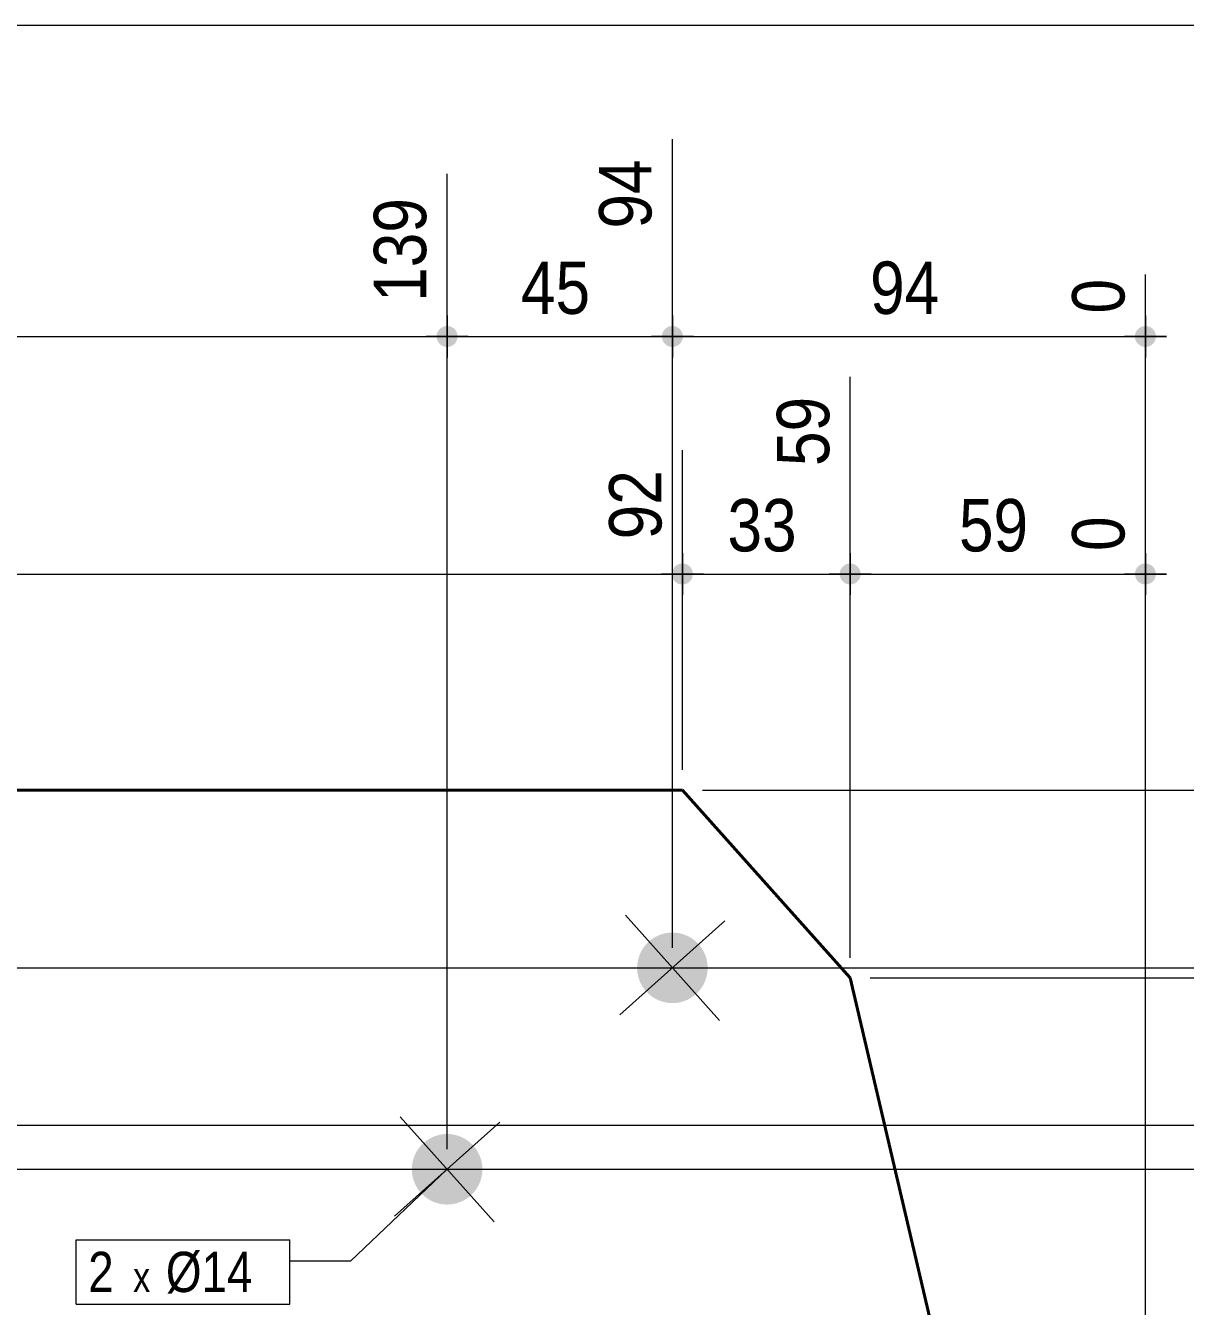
# Model space of a CAD drawing. Header units: millimetres. Extents: x 2 to 287, y 5 to 195.
# Drawn here: x 140.6 to 198.2, y 131.4 to 195 of the extents above; entities that cross this region are included whole.
import ezdxf

# ---------------------------------------------------------------- set-up
doc = ezdxf.new("R2010")
doc.units = ezdxf.units.MM
for name, color, linetype, lineweight in [('Boulon', 7, 'Continuous', 0), ('Cotation', 7, 'Continuous', 0), ('Désignation boulon', 3, 'Continuous', 0), ('Feuille dessin', 5, 'Continuous', 0), ('Piece', 2, 'Continuous', 0)]:
    doc.layers.add(name, color=color, linetype=linetype, lineweight=lineweight)
doc.styles.add('ARIAL', font='ARIAL.TTF')
doc.styles.add('COMIC_SANS_MS', font='COMIC.TTF')

# ---------------------------------------------------------------- blocks, each defined once
blk = doc.blocks.new('*A7')
at = {"layer": 'Boulon'}
for points in [[(173.839, 146.91), (173.806, 146.882), (173.772, 146.856), (173.738, 146.83), (173.703, 146.805), (173.667, 146.781), (173.631, 146.758), (173.594, 146.736), (173.557, 146.714), (173.519, 146.694), (173.481, 146.674), (173.442, 146.656), (173.403, 146.638), (173.363, 146.621), (173.323, 146.606), (173.283, 146.591), (173.242, 146.577), (173.201, 146.565), (173.16, 146.553), (173.118, 146.542), (173.076, 146.533), (173.034, 146.524), (172.992, 146.517), (172.95, 146.51), (172.907, 146.505), (172.864, 146.5), (172.821, 146.497), (172.779, 146.494), (172.736, 146.493), (172.693, 146.493), (172.65, 146.494), (172.607, 146.496), (172.564, 146.499), (172.521, 146.503), (172.479, 146.508), (172.436, 146.514), (172.394, 146.521), (172.351, 146.529), (172.31, 146.538), (172.268, 146.548), (172.226, 146.56), (172.185, 146.572), (172.144, 146.585), (172.104, 146.599), (172.064, 146.615), (172.024, 146.631), (171.985, 146.648), (171.946, 146.666), (171.907, 146.685), (171.869, 146.705), (171.832, 146.726), (171.795, 146.748), (171.758, 146.771), (171.722, 146.795), (171.687, 146.819), (171.653, 146.845), (171.619, 146.871), (171.585, 146.898), (171.553, 146.926), (171.521, 146.954), (171.489, 146.984), (171.459, 147.014), (171.429, 147.045), (171.4, 147.077), (171.372, 147.109), (171.344, 147.142), (171.318, 147.176), (171.292, 147.21), (171.267, 147.245), (171.243, 147.281), (171.22, 147.317), (171.198, 147.354), (171.176, 147.391), (171.156, 147.429), (171.136, 147.467), (171.118, 147.506), (171.1, 147.545), (171.083, 147.584), (171.068, 147.624), (171.053, 147.665), (171.039, 147.705), (171.027, 147.747), (171.015, 147.788), (171.004, 147.829), (170.995, 147.871), (170.986, 147.913), (170.979, 147.956), (170.972, 147.998), (170.967, 148.041), (170.962, 148.083), (170.959, 148.126), (170.956, 148.169), (170.955, 148.212), (170.955, 148.255), (170.956, 148.298), (170.958, 148.341), (170.961, 148.384), (170.964, 148.426), (170.97, 148.469), (170.976, 148.512), (170.983, 148.554), (170.991, 148.596), (171, 148.638), (171.01, 148.68), (171.022, 148.721), (171.034, 148.762), (171.047, 148.803), (171.061, 148.844), (171.077, 148.884), (171.093, 148.924), (171.11, 148.963), (171.128, 149.002), (171.147, 149.041), (171.167, 149.079), (171.188, 149.116), (171.21, 149.153), (171.233, 149.189), (171.257, 149.225), (171.281, 149.26), (171.306, 149.295), (171.333, 149.329), (171.36, 149.362), (171.388, 149.395), (171.416, 149.427), (171.446, 149.458), (171.476, 149.489), (171.507, 149.519), (171.539, 149.548), (171.571, 149.576), (171.604, 149.603), (171.638, 149.63), (171.672, 149.656), (171.707, 149.681), (171.743, 149.705), (171.779, 149.728), (171.816, 149.75), (171.853, 149.771), (171.891, 149.792), (171.929, 149.811), (171.968, 149.83), (172.007, 149.848), (172.046, 149.864), (172.086, 149.88), (172.127, 149.895), (172.167, 149.908), (172.208, 149.921), (172.25, 149.933), (172.291, 149.943), (172.333, 149.953), (172.375, 149.962), (172.418, 149.969), (172.46, 149.976), (172.503, 149.981), (172.545, 149.986), (172.588, 149.989), (172.631, 149.991), (172.674, 149.993), (172.717, 149.993), (172.76, 149.992), (172.803, 149.99), (172.846, 149.987), (172.888, 149.983), (172.931, 149.978), (172.974, 149.972), (173.016, 149.965), (173.058, 149.957), (173.1, 149.948), (173.142, 149.937), (173.183, 149.926), (173.224, 149.914), (173.265, 149.901), (173.306, 149.886), (173.346, 149.871), (173.386, 149.855), (173.425, 149.838), (173.464, 149.82), (173.502, 149.8), (173.54, 149.78), (173.578, 149.759), (173.615, 149.738), (173.651, 149.715), (173.687, 149.691), (173.722, 149.667), (173.757, 149.641), (173.791, 149.615), (173.824, 149.588), (173.857, 149.56), (173.889, 149.531), (173.92, 149.502), (173.951, 149.472), (173.981, 149.441), (174.01, 149.409), (174.038, 149.377), (174.065, 149.344), (174.092, 149.31), (174.118, 149.276), (174.143, 149.241), (174.167, 149.205), (174.19, 149.169), (174.212, 149.132), (174.233, 149.095), (174.254, 149.057), (174.273, 149.019), (174.292, 148.98), (174.31, 148.941), (174.326, 148.901), (174.342, 148.861), (174.357, 148.821), (174.37, 148.78), (174.383, 148.739), (174.395, 148.698), (174.405, 148.656), (174.415, 148.614), (174.424, 148.572), (174.431, 148.53), (174.438, 148.488), (174.443, 148.445), (174.448, 148.402), (174.451, 148.359), (174.453, 148.317), (174.455, 148.274), (174.455, 148.231), (174.454, 148.188), (174.452, 148.145), (174.449, 148.102), (174.445, 148.059), (174.44, 148.017), (174.434, 147.974), (174.427, 147.932), (174.419, 147.89), (174.41, 147.848), (174.399, 147.806), (174.388, 147.764), (174.376, 147.723), (174.363, 147.682), (174.348, 147.642), (174.333, 147.602), (174.317, 147.562), (174.3, 147.523), (174.282, 147.484), (174.262, 147.445), (174.242, 147.407), (174.221, 147.37), (174.2, 147.333), (174.177, 147.296), (174.153, 147.261), (174.129, 147.225), (174.103, 147.191), (174.077, 147.157), (174.05, 147.123), (174.022, 147.091), (173.993, 147.059), (173.964, 147.027), (173.934, 146.997), (173.903, 146.967), (173.871, 146.938)], [(162.655, 136.914), (162.622, 136.887), (162.588, 136.86), (162.553, 136.834), (162.518, 136.809), (162.483, 136.785), (162.447, 136.762), (162.41, 136.74), (162.373, 136.718), (162.335, 136.698), (162.297, 136.678), (162.258, 136.66), (162.219, 136.642), (162.179, 136.626), (162.139, 136.61), (162.099, 136.595), (162.058, 136.582), (162.017, 136.569), (161.976, 136.557), (161.934, 136.547), (161.892, 136.537), (161.85, 136.528), (161.808, 136.521), (161.766, 136.514), (161.723, 136.509), (161.68, 136.504), (161.637, 136.501), (161.595, 136.499), (161.552, 136.497), (161.509, 136.497), (161.466, 136.498), (161.423, 136.5), (161.38, 136.503), (161.337, 136.507), (161.294, 136.512), (161.252, 136.518), (161.21, 136.525), (161.167, 136.533), (161.125, 136.542), (161.084, 136.552), (161.042, 136.564), (161.001, 136.576), (160.96, 136.589), (160.92, 136.603), (160.88, 136.619), (160.84, 136.635), (160.801, 136.652), (160.762, 136.67), (160.723, 136.689), (160.685, 136.709), (160.648, 136.73), (160.611, 136.752), (160.574, 136.775), (160.538, 136.799), (160.503, 136.823), (160.469, 136.849), (160.435, 136.875), (160.401, 136.902), (160.369, 136.93), (160.337, 136.959), (160.305, 136.988), (160.275, 137.018), (160.245, 137.049), (160.216, 137.081), (160.188, 137.113), (160.16, 137.146), (160.134, 137.18), (160.108, 137.214), (160.083, 137.249), (160.059, 137.285), (160.036, 137.321), (160.014, 137.358), (159.992, 137.395), (159.972, 137.433), (159.952, 137.471), (159.934, 137.51), (159.916, 137.549), (159.899, 137.589), (159.884, 137.629), (159.869, 137.669), (159.855, 137.71), (159.843, 137.751), (159.831, 137.792), (159.82, 137.834), (159.811, 137.875), (159.802, 137.918), (159.795, 137.96), (159.788, 138.002), (159.783, 138.045), (159.778, 138.088), (159.775, 138.13), (159.772, 138.173), (159.771, 138.216), (159.771, 138.259), (159.772, 138.302), (159.774, 138.345), (159.776, 138.388), (159.78, 138.431), (159.785, 138.473), (159.792, 138.516), (159.799, 138.558), (159.807, 138.6), (159.816, 138.642), (159.826, 138.684), (159.837, 138.725), (159.85, 138.767), (159.863, 138.807), (159.877, 138.848), (159.892, 138.888), (159.909, 138.928), (159.926, 138.967), (159.944, 139.006), (159.963, 139.045), (159.983, 139.083), (160.004, 139.12), (160.026, 139.157), (160.049, 139.193), (160.073, 139.229), (160.097, 139.265), (160.122, 139.299), (160.149, 139.333), (160.176, 139.367), (160.204, 139.399), (160.232, 139.431), (160.262, 139.462), (160.292, 139.493), (160.323, 139.523), (160.355, 139.552), (160.387, 139.58), (160.42, 139.607), (160.454, 139.634), (160.488, 139.66), (160.523, 139.685), (160.559, 139.709), (160.595, 139.732), (160.632, 139.754), (160.669, 139.776), (160.707, 139.796), (160.745, 139.816), (160.784, 139.834), (160.823, 139.852), (160.862, 139.868), (160.902, 139.884), (160.943, 139.899), (160.983, 139.912), (161.024, 139.925), (161.066, 139.937), (161.107, 139.947), (161.149, 139.957), (161.191, 139.966), (161.234, 139.973), (161.276, 139.98), (161.319, 139.985), (161.361, 139.99), (161.404, 139.993), (161.447, 139.995), (161.49, 139.997), (161.533, 139.997), (161.576, 139.996), (161.619, 139.994), (161.662, 139.991), (161.704, 139.987), (161.747, 139.982), (161.79, 139.976), (161.832, 139.969), (161.874, 139.961), (161.916, 139.952), (161.958, 139.942), (161.999, 139.93), (162.04, 139.918), (162.081, 139.905), (162.122, 139.891), (162.162, 139.875), (162.202, 139.859), (162.241, 139.842), (162.28, 139.824), (162.318, 139.805), (162.356, 139.785), (162.394, 139.764), (162.431, 139.742), (162.467, 139.719), (162.503, 139.695), (162.538, 139.671), (162.573, 139.645), (162.607, 139.619), (162.64, 139.592), (162.673, 139.564), (162.705, 139.535), (162.736, 139.506), (162.767, 139.476), (162.797, 139.445), (162.826, 139.413), (162.854, 139.381), (162.881, 139.348), (162.908, 139.314), (162.934, 139.28), (162.959, 139.245), (162.983, 139.209), (163.006, 139.173), (163.028, 139.136), (163.049, 139.099), (163.07, 139.061), (163.089, 139.023), (163.108, 138.984), (163.126, 138.945), (163.142, 138.905), (163.158, 138.865), (163.173, 138.825), (163.186, 138.784), (163.199, 138.743), (163.211, 138.702), (163.221, 138.66), (163.231, 138.619), (163.239, 138.576), (163.247, 138.534), (163.254, 138.492), (163.259, 138.449), (163.264, 138.406), (163.267, 138.364), (163.269, 138.321), (163.271, 138.278), (163.271, 138.235), (163.27, 138.192), (163.268, 138.149), (163.265, 138.106), (163.261, 138.063), (163.256, 138.021), (163.25, 137.978), (163.243, 137.936), (163.235, 137.894), (163.226, 137.852), (163.215, 137.81), (163.204, 137.769), (163.192, 137.727), (163.179, 137.687), (163.164, 137.646), (163.149, 137.606), (163.133, 137.566), (163.116, 137.527), (163.098, 137.488), (163.078, 137.449), (163.058, 137.411), (163.037, 137.374), (163.016, 137.337), (162.993, 137.3), (162.969, 137.265), (162.945, 137.229), (162.919, 137.195), (162.893, 137.161), (162.866, 137.127), (162.838, 137.095), (162.809, 137.063), (162.78, 137.032), (162.75, 137.001), (162.719, 136.971), (162.687, 136.942)]]:
    blk.add_hatch(color=256, dxfattribs=at).paths.add_polyline_path(points, flags=17)
at = {"layer": 'Boulon', "linetype": 'Continuous', "lineweight": 0}
for p, q in [((175.037, 145.633), (170.372, 150.852)), ((170.095, 145.91), (175.314, 150.575)), ((158.911, 135.915), (164.13, 140.579)), ((163.853, 135.637), (159.188, 140.857))]:
    blk.add_line(p, q, dxfattribs=at)
blk = doc.blocks.new('*A8')
at = {"layer": 'Piece', "color": 2, "linetype": 'Continuous', "lineweight": 40}
for p, q in [((173.202604, 157.065883), (95.96457, 157.065952)), ((181.531395, 147.744872), (173.202604, 157.065883)), ((196.189569, 85.289856), (181.531395, 147.744872))]:
    blk.add_line(p, q, dxfattribs=at)
blk = doc.blocks.new('*A9')
at = {"layer": 'Feuille dessin', "linetype": 'Continuous', "lineweight": 0}
blk.add_line((282, 195), (5, 195), dxfattribs=at)
blk = doc.blocks.new('*A14')
at = {"layer": 'Cotation', "linetype": 'Continuous', "lineweight": 0}
blk.add_line((182.531, 147.745), (212.562, 147.745), dxfattribs=at)
blk = doc.blocks.new('*A15')
at = {"layer": 'Cotation'}
for points in [[(206.386, 156.547), (206.36, 156.548), (206.335, 156.552), (206.31, 156.556), (206.285, 156.561), (206.261, 156.568), (206.236, 156.576), (206.212, 156.585), (206.189, 156.596), (206.166, 156.607), (206.144, 156.62), (206.123, 156.634), (206.102, 156.648), (206.082, 156.664), (206.062, 156.681), (206.044, 156.698), (206.026, 156.717), (206.009, 156.736), (205.994, 156.756), (205.979, 156.777), (205.965, 156.799), (205.953, 156.821), (205.941, 156.844), (205.931, 156.867), (205.922, 156.891), (205.914, 156.915), (205.907, 156.94), (205.901, 156.964), (205.897, 156.99), (205.894, 157.015), (205.892, 157.04), (205.891, 157.066), (205.892, 157.091), (205.894, 157.117), (205.897, 157.142), (205.901, 157.167), (205.907, 157.192), (205.914, 157.217), (205.922, 157.241), (205.931, 157.265), (205.941, 157.288), (205.953, 157.311), (205.965, 157.333), (205.979, 157.355), (205.994, 157.376), (206.009, 157.396), (206.026, 157.415), (206.044, 157.434), (206.062, 157.451), (206.082, 157.468), (206.102, 157.484), (206.123, 157.498), (206.144, 157.512), (206.166, 157.524), (206.189, 157.536), (206.212, 157.546), (206.236, 157.555), (206.261, 157.563), (206.285, 157.57), (206.31, 157.576), (206.335, 157.58), (206.36, 157.583), (206.386, 157.585), (206.411, 157.586), (206.437, 157.585), (206.462, 157.583), (206.488, 157.58), (206.513, 157.576), (206.538, 157.57), (206.562, 157.563), (206.587, 157.555), (206.61, 157.546), (206.634, 157.536), (206.657, 157.524), (206.679, 157.512), (206.7, 157.498), (206.721, 157.484), (206.741, 157.468), (206.761, 157.451), (206.779, 157.434), (206.797, 157.415), (206.813, 157.396), (206.829, 157.376), (206.844, 157.355), (206.857, 157.333), (206.87, 157.311), (206.882, 157.288), (206.892, 157.265), (206.901, 157.241), (206.909, 157.217), (206.916, 157.192), (206.921, 157.167), (206.926, 157.142), (206.929, 157.117), (206.931, 157.091), (206.931, 157.066), (206.931, 157.04), (206.929, 157.015), (206.926, 156.99), (206.921, 156.964), (206.916, 156.94), (206.909, 156.915), (206.901, 156.891), (206.892, 156.867), (206.882, 156.844), (206.87, 156.821), (206.857, 156.799), (206.844, 156.777), (206.829, 156.756), (206.813, 156.736), (206.797, 156.717), (206.779, 156.698), (206.761, 156.681), (206.741, 156.664), (206.721, 156.648), (206.7, 156.634), (206.679, 156.62), (206.657, 156.607), (206.634, 156.596), (206.61, 156.585), (206.587, 156.576), (206.562, 156.568), (206.538, 156.561), (206.513, 156.556), (206.488, 156.552), (206.462, 156.548), (206.437, 156.547), (206.411, 156.546)], [(206.386, 147.225), (206.36, 147.227), (206.335, 147.231), (206.31, 147.235), (206.285, 147.24), (206.261, 147.247), (206.236, 147.255), (206.212, 147.264), (206.189, 147.275), (206.166, 147.286), (206.144, 147.299), (206.123, 147.313), (206.102, 147.327), (206.082, 147.343), (206.062, 147.36), (206.044, 147.377), (206.026, 147.396), (206.009, 147.415), (205.994, 147.435), (205.979, 147.456), (205.965, 147.478), (205.953, 147.5), (205.941, 147.523), (205.931, 147.546), (205.922, 147.57), (205.914, 147.594), (205.907, 147.619), (205.901, 147.643), (205.897, 147.669), (205.894, 147.694), (205.892, 147.719), (205.891, 147.745), (205.892, 147.77), (205.894, 147.796), (205.897, 147.821), (205.901, 147.846), (205.907, 147.871), (205.914, 147.896), (205.922, 147.92), (205.931, 147.944), (205.941, 147.967), (205.953, 147.99), (205.965, 148.012), (205.979, 148.034), (205.994, 148.055), (206.009, 148.075), (206.026, 148.094), (206.044, 148.113), (206.062, 148.13), (206.082, 148.147), (206.102, 148.163), (206.123, 148.177), (206.144, 148.191), (206.166, 148.203), (206.189, 148.215), (206.212, 148.225), (206.236, 148.234), (206.261, 148.242), (206.285, 148.249), (206.31, 148.255), (206.335, 148.259), (206.36, 148.262), (206.386, 148.264), (206.411, 148.265), (206.437, 148.264), (206.462, 148.262), (206.488, 148.259), (206.513, 148.255), (206.538, 148.249), (206.562, 148.242), (206.587, 148.234), (206.61, 148.225), (206.634, 148.215), (206.657, 148.203), (206.679, 148.191), (206.7, 148.177), (206.721, 148.163), (206.741, 148.147), (206.761, 148.13), (206.779, 148.113), (206.797, 148.094), (206.813, 148.075), (206.829, 148.055), (206.844, 148.034), (206.857, 148.012), (206.87, 147.99), (206.882, 147.967), (206.892, 147.944), (206.901, 147.92), (206.909, 147.896), (206.916, 147.871), (206.921, 147.846), (206.926, 147.821), (206.929, 147.796), (206.931, 147.77), (206.931, 147.745), (206.931, 147.719), (206.929, 147.694), (206.926, 147.669), (206.921, 147.643), (206.916, 147.619), (206.909, 147.594), (206.901, 147.57), (206.892, 147.546), (206.882, 147.523), (206.87, 147.5), (206.857, 147.478), (206.844, 147.456), (206.829, 147.435), (206.813, 147.415), (206.797, 147.396), (206.779, 147.377), (206.761, 147.36), (206.741, 147.343), (206.721, 147.327), (206.7, 147.313), (206.679, 147.299), (206.657, 147.286), (206.634, 147.275), (206.61, 147.264), (206.587, 147.255), (206.562, 147.247), (206.538, 147.24), (206.513, 147.235), (206.488, 147.231), (206.462, 147.227), (206.437, 147.225), (206.411, 147.225)]]:
    blk.add_hatch(color=256, dxfattribs=at).paths.add_polyline_path(points, flags=17)
at = {"layer": 'Cotation', "linetype": 'Continuous', "lineweight": 0}
for p, q in [((206.411, 158.106), (206.411, 156.026)), ((206.411, 157.066), (206.411, 158.106)), ((174.203, 157.066), (209.48, 157.066)), ((205.371, 157.066), (207.451, 157.066)), ((206.411, 147.745), (206.411, 157.066)), ((206.411, 148.785), (206.411, 146.705)), ((182.531, 147.745), (212.562, 147.745)), ((205.371, 147.745), (207.451, 147.745)), ((206.411, 147.745), (206.411, 146.705))]:
    blk.add_line(p, q, dxfattribs=at)
at = {"layer": 'Cotation'}
for p in [(206.411, 157.066), (206.411, 147.745)]:
    blk.add_point(p, dxfattribs=at)
at = {"layer": 'Cotation', "style": 'ARIAL', "width": 0.85}
blk.add_text('0', height=2.6, dxfattribs=at).set_placement((207.551, 158.106))
blk.add_text('37', height=2.6, rotation=90.00021, dxfattribs=at).set_placement((205.291, 150.477))
blk = doc.blocks.new('*A24')
at = {"layer": 'Cotation', "linetype": 'Continuous', "lineweight": 0}
blk.add_line((108.646, 138.246), (218.865, 138.246), dxfattribs=at)
blk = doc.blocks.new('*A25')
at = {"layer": 'Cotation', "linetype": 'Continuous', "lineweight": 0}
for p, q in [((135.58, 140.431), (223.725, 140.431)), ((108.646, 138.246), (229.256, 138.246))]:
    blk.add_line(p, q, dxfattribs=at)
blk = doc.blocks.new('*A26')
at = {"layer": 'Cotation', "linetype": 'Continuous', "lineweight": 0}
for p, q in [((97.46, 148.241), (229.256, 148.241)), ((135.58, 140.431), (218.865, 140.431))]:
    blk.add_line(p, q, dxfattribs=at)
blk = doc.blocks.new('*A27')
at = {"layer": 'Cotation', "linetype": 'Continuous', "lineweight": 0}
for p, q in [((174.203, 157.066), (226.173, 157.066)), ((97.46, 148.241), (229.256, 148.241))]:
    blk.add_line(p, q, dxfattribs=at)
blk = doc.blocks.new('*A40')
at = {"layer": 'Cotation'}
for points in [[(107.62, 179.054), (107.595, 179.056), (107.569, 179.059), (107.544, 179.063), (107.519, 179.069), (107.495, 179.076), (107.471, 179.084), (107.447, 179.093), (107.423, 179.103), (107.401, 179.115), (107.378, 179.127), (107.357, 179.141), (107.336, 179.156), (107.316, 179.171), (107.297, 179.188), (107.278, 179.206), (107.26, 179.224), (107.244, 179.243), (107.228, 179.264), (107.213, 179.284), (107.2, 179.306), (107.187, 179.328), (107.176, 179.351), (107.165, 179.374), (107.156, 179.398), (107.148, 179.422), (107.141, 179.447), (107.136, 179.472), (107.131, 179.497), (107.128, 179.522), (107.126, 179.548), (107.126, 179.573), (107.126, 179.599), (107.128, 179.624), (107.131, 179.65), (107.136, 179.675), (107.141, 179.7), (107.148, 179.724), (107.156, 179.749), (107.165, 179.772), (107.176, 179.796), (107.187, 179.819), (107.2, 179.841), (107.213, 179.862), (107.228, 179.883), (107.244, 179.903), (107.26, 179.923), (107.278, 179.941), (107.297, 179.959), (107.316, 179.975), (107.336, 179.991), (107.357, 180.006), (107.378, 180.019), (107.401, 180.032), (107.423, 180.043), (107.447, 180.054), (107.471, 180.063), (107.495, 180.071), (107.519, 180.078), (107.544, 180.083), (107.569, 180.088), (107.595, 180.091), (107.62, 180.093), (107.646, 180.093), (107.671, 180.093), (107.697, 180.091), (107.722, 180.088), (107.747, 180.083), (107.772, 180.078), (107.797, 180.071), (107.821, 180.063), (107.845, 180.054), (107.868, 180.043), (107.891, 180.032), (107.913, 180.019), (107.935, 180.006), (107.956, 179.991), (107.976, 179.975), (107.995, 179.959), (108.013, 179.941), (108.031, 179.923), (108.048, 179.903), (108.063, 179.883), (108.078, 179.862), (108.092, 179.841), (108.104, 179.819), (108.116, 179.796), (108.126, 179.772), (108.135, 179.749), (108.143, 179.724), (108.15, 179.7), (108.156, 179.675), (108.16, 179.65), (108.163, 179.624), (108.165, 179.599), (108.166, 179.573), (108.165, 179.548), (108.163, 179.522), (108.16, 179.497), (108.156, 179.472), (108.15, 179.447), (108.143, 179.422), (108.135, 179.398), (108.126, 179.374), (108.116, 179.351), (108.104, 179.328), (108.092, 179.306), (108.078, 179.284), (108.063, 179.264), (108.048, 179.243), (108.031, 179.224), (108.013, 179.206), (107.995, 179.188), (107.976, 179.171), (107.956, 179.156), (107.935, 179.141), (107.913, 179.127), (107.891, 179.115), (107.868, 179.103), (107.845, 179.093), (107.821, 179.084), (107.797, 179.076), (107.772, 179.069), (107.747, 179.063), (107.722, 179.059), (107.697, 179.056), (107.671, 179.054), (107.646, 179.053)], [(161.495, 179.054), (161.47, 179.056), (161.444, 179.059), (161.419, 179.063), (161.394, 179.069), (161.37, 179.076), (161.346, 179.084), (161.322, 179.093), (161.298, 179.103), (161.276, 179.115), (161.253, 179.127), (161.232, 179.141), (161.211, 179.156), (161.191, 179.171), (161.172, 179.188), (161.153, 179.206), (161.135, 179.224), (161.119, 179.243), (161.103, 179.264), (161.088, 179.284), (161.075, 179.306), (161.062, 179.328), (161.051, 179.351), (161.04, 179.374), (161.031, 179.398), (161.023, 179.422), (161.016, 179.447), (161.011, 179.472), (161.006, 179.497), (161.003, 179.522), (161.001, 179.548), (161.001, 179.573), (161.001, 179.599), (161.003, 179.624), (161.006, 179.65), (161.011, 179.675), (161.016, 179.7), (161.023, 179.724), (161.031, 179.749), (161.04, 179.772), (161.051, 179.796), (161.062, 179.819), (161.075, 179.841), (161.088, 179.862), (161.103, 179.883), (161.119, 179.903), (161.135, 179.923), (161.153, 179.941), (161.172, 179.959), (161.191, 179.975), (161.211, 179.991), (161.232, 180.006), (161.253, 180.019), (161.276, 180.032), (161.298, 180.043), (161.322, 180.054), (161.346, 180.063), (161.37, 180.071), (161.394, 180.078), (161.419, 180.083), (161.444, 180.088), (161.47, 180.091), (161.495, 180.093), (161.521, 180.093), (161.546, 180.093), (161.572, 180.091), (161.597, 180.088), (161.622, 180.083), (161.647, 180.078), (161.672, 180.071), (161.696, 180.063), (161.72, 180.054), (161.743, 180.043), (161.766, 180.032), (161.788, 180.019), (161.81, 180.006), (161.831, 179.991), (161.851, 179.975), (161.87, 179.959), (161.888, 179.941), (161.906, 179.923), (161.923, 179.903), (161.938, 179.883), (161.953, 179.862), (161.967, 179.841), (161.979, 179.819), (161.991, 179.796), (162.001, 179.772), (162.01, 179.749), (162.018, 179.724), (162.025, 179.7), (162.031, 179.675), (162.035, 179.65), (162.038, 179.624), (162.04, 179.599), (162.041, 179.573), (162.04, 179.548), (162.038, 179.522), (162.035, 179.497), (162.031, 179.472), (162.025, 179.447), (162.018, 179.422), (162.01, 179.398), (162.001, 179.374), (161.991, 179.351), (161.979, 179.328), (161.967, 179.306), (161.953, 179.284), (161.938, 179.264), (161.923, 179.243), (161.906, 179.224), (161.888, 179.206), (161.87, 179.188), (161.851, 179.171), (161.831, 179.156), (161.81, 179.141), (161.788, 179.127), (161.766, 179.115), (161.743, 179.103), (161.72, 179.093), (161.696, 179.084), (161.672, 179.076), (161.647, 179.069), (161.622, 179.063), (161.597, 179.059), (161.572, 179.056), (161.546, 179.054), (161.521, 179.053)]]:
    blk.add_hatch(color=256, dxfattribs=at).paths.add_polyline_path(points, flags=17)
at = {"layer": 'Cotation', "linetype": 'Continuous', "lineweight": 0}
for p, q in [((107.646, 139.246), (107.646, 191.293)), ((161.521, 139.247), (161.521, 187.653)), ((107.646, 180.613), (107.646, 178.533)), ((161.521, 180.613), (161.521, 178.533)), ((108.686, 179.573), (106.606, 179.573)), ((107.646, 179.573), (106.606, 179.573)), ((107.646, 179.573), (161.521, 179.573)), ((162.561, 179.573), (160.481, 179.573)), ((161.521, 179.573), (162.561, 179.573))]:
    blk.add_line(p, q, dxfattribs=at)
at = {"layer": 'Cotation'}
for p in [(107.646, 179.573), (161.521, 179.573)]:
    blk.add_point(p, dxfattribs=at)
at = {"layer": 'Cotation', "style": 'ARIAL', "width": 0.85}
blk.add_text('139', height=2.6, rotation=90.00021, dxfattribs=at).set_placement((160.481, 181.29))
blk.add_text('216', height=2.6, dxfattribs=at).set_placement((131.691, 180.693))
blk = doc.blocks.new('*A41')
at = {"layer": 'Cotation'}
for points in [[(161.495, 179.054), (161.47, 179.056), (161.444, 179.059), (161.419, 179.063), (161.394, 179.069), (161.37, 179.076), (161.346, 179.084), (161.322, 179.093), (161.298, 179.103), (161.276, 179.115), (161.253, 179.127), (161.232, 179.141), (161.211, 179.156), (161.191, 179.171), (161.172, 179.188), (161.153, 179.206), (161.135, 179.224), (161.119, 179.243), (161.103, 179.264), (161.088, 179.284), (161.075, 179.306), (161.062, 179.328), (161.051, 179.351), (161.04, 179.374), (161.031, 179.398), (161.023, 179.422), (161.016, 179.447), (161.011, 179.472), (161.006, 179.497), (161.003, 179.522), (161.001, 179.548), (161.001, 179.573), (161.001, 179.599), (161.003, 179.624), (161.006, 179.65), (161.011, 179.675), (161.016, 179.7), (161.023, 179.724), (161.031, 179.749), (161.04, 179.772), (161.051, 179.796), (161.062, 179.819), (161.075, 179.841), (161.088, 179.862), (161.103, 179.883), (161.119, 179.903), (161.135, 179.923), (161.153, 179.941), (161.172, 179.959), (161.191, 179.975), (161.211, 179.991), (161.232, 180.006), (161.253, 180.019), (161.276, 180.032), (161.298, 180.043), (161.322, 180.054), (161.346, 180.063), (161.37, 180.071), (161.394, 180.078), (161.419, 180.083), (161.444, 180.088), (161.47, 180.091), (161.495, 180.093), (161.521, 180.093), (161.546, 180.093), (161.572, 180.091), (161.597, 180.088), (161.622, 180.083), (161.647, 180.078), (161.672, 180.071), (161.696, 180.063), (161.72, 180.054), (161.743, 180.043), (161.766, 180.032), (161.788, 180.019), (161.81, 180.006), (161.831, 179.991), (161.851, 179.975), (161.87, 179.959), (161.888, 179.941), (161.906, 179.923), (161.923, 179.903), (161.938, 179.883), (161.953, 179.862), (161.967, 179.841), (161.979, 179.819), (161.991, 179.796), (162.001, 179.772), (162.01, 179.749), (162.018, 179.724), (162.025, 179.7), (162.031, 179.675), (162.035, 179.65), (162.038, 179.624), (162.04, 179.599), (162.041, 179.573), (162.04, 179.548), (162.038, 179.522), (162.035, 179.497), (162.031, 179.472), (162.025, 179.447), (162.018, 179.422), (162.01, 179.398), (162.001, 179.374), (161.991, 179.351), (161.979, 179.328), (161.967, 179.306), (161.953, 179.284), (161.938, 179.264), (161.923, 179.243), (161.906, 179.224), (161.888, 179.206), (161.87, 179.188), (161.851, 179.171), (161.831, 179.156), (161.81, 179.141), (161.788, 179.127), (161.766, 179.115), (161.743, 179.103), (161.72, 179.093), (161.696, 179.084), (161.672, 179.076), (161.647, 179.069), (161.622, 179.063), (161.597, 179.059), (161.572, 179.056), (161.546, 179.054), (161.521, 179.053)], [(172.679, 179.054), (172.654, 179.056), (172.629, 179.059), (172.603, 179.063), (172.578, 179.069), (172.554, 179.076), (172.53, 179.084), (172.506, 179.093), (172.482, 179.103), (172.46, 179.115), (172.437, 179.127), (172.416, 179.141), (172.395, 179.156), (172.375, 179.171), (172.356, 179.188), (172.337, 179.206), (172.32, 179.224), (172.303, 179.243), (172.287, 179.264), (172.272, 179.284), (172.259, 179.306), (172.246, 179.328), (172.235, 179.351), (172.224, 179.374), (172.215, 179.398), (172.207, 179.422), (172.2, 179.447), (172.195, 179.472), (172.19, 179.497), (172.187, 179.522), (172.185, 179.548), (172.185, 179.573), (172.185, 179.599), (172.187, 179.624), (172.19, 179.65), (172.195, 179.675), (172.2, 179.7), (172.207, 179.724), (172.215, 179.749), (172.224, 179.772), (172.235, 179.796), (172.246, 179.819), (172.259, 179.841), (172.272, 179.862), (172.287, 179.883), (172.303, 179.903), (172.32, 179.923), (172.337, 179.941), (172.356, 179.959), (172.375, 179.975), (172.395, 179.991), (172.416, 180.006), (172.437, 180.019), (172.46, 180.032), (172.482, 180.043), (172.506, 180.054), (172.53, 180.063), (172.554, 180.071), (172.578, 180.078), (172.603, 180.083), (172.629, 180.088), (172.654, 180.091), (172.679, 180.093), (172.705, 180.093), (172.73, 180.093), (172.756, 180.091), (172.781, 180.088), (172.806, 180.083), (172.831, 180.078), (172.856, 180.071), (172.88, 180.063), (172.904, 180.054), (172.927, 180.043), (172.95, 180.032), (172.972, 180.019), (172.994, 180.006), (173.015, 179.991), (173.035, 179.975), (173.054, 179.959), (173.073, 179.941), (173.09, 179.923), (173.107, 179.903), (173.122, 179.883), (173.137, 179.862), (173.151, 179.841), (173.163, 179.819), (173.175, 179.796), (173.185, 179.772), (173.194, 179.749), (173.202, 179.724), (173.209, 179.7), (173.215, 179.675), (173.219, 179.65), (173.222, 179.624), (173.224, 179.599), (173.225, 179.573), (173.224, 179.548), (173.222, 179.522), (173.219, 179.497), (173.215, 179.472), (173.209, 179.447), (173.202, 179.422), (173.194, 179.398), (173.185, 179.374), (173.175, 179.351), (173.163, 179.328), (173.151, 179.306), (173.137, 179.284), (173.122, 179.264), (173.107, 179.243), (173.09, 179.224), (173.073, 179.206), (173.054, 179.188), (173.035, 179.171), (173.015, 179.156), (172.994, 179.141), (172.972, 179.127), (172.95, 179.115), (172.927, 179.103), (172.904, 179.093), (172.88, 179.084), (172.856, 179.076), (172.831, 179.069), (172.806, 179.063), (172.781, 179.059), (172.756, 179.056), (172.73, 179.054), (172.705, 179.053)]]:
    blk.add_hatch(color=256, dxfattribs=at).paths.add_polyline_path(points, flags=17)
at = {"layer": 'Cotation', "linetype": 'Continuous', "lineweight": 0}
for p, q in [((172.705, 149.243), (172.705, 189.364)), ((161.521, 139.247), (161.521, 187.653)), ((161.521, 180.613), (161.521, 178.533)), ((172.705, 180.613), (172.705, 178.533)), ((162.561, 179.573), (160.481, 179.573)), ((161.521, 179.573), (160.481, 179.573)), ((161.521, 179.573), (172.705, 179.573)), ((173.745, 179.573), (171.665, 179.573)), ((172.705, 179.573), (173.745, 179.573))]:
    blk.add_line(p, q, dxfattribs=at)
at = {"layer": 'Cotation'}
for p in [(161.521, 179.573), (172.705, 179.573)]:
    blk.add_point(p, dxfattribs=at)
at = {"layer": 'Cotation', "style": 'ARIAL', "width": 0.85}
blk.add_text('94', height=2.6, rotation=90.00021, dxfattribs=at).set_placement((171.665, 184.93))
blk.add_text('45', height=2.6, dxfattribs=at).set_placement((165.184, 180.693))
blk = doc.blocks.new('*A42')
at = {"layer": 'Cotation'}
for points in [[(172.679, 179.054), (172.654, 179.056), (172.629, 179.059), (172.603, 179.063), (172.578, 179.069), (172.554, 179.076), (172.53, 179.084), (172.506, 179.093), (172.482, 179.103), (172.46, 179.115), (172.437, 179.127), (172.416, 179.141), (172.395, 179.156), (172.375, 179.171), (172.356, 179.188), (172.337, 179.206), (172.32, 179.224), (172.303, 179.243), (172.287, 179.264), (172.272, 179.284), (172.259, 179.306), (172.246, 179.328), (172.235, 179.351), (172.224, 179.374), (172.215, 179.398), (172.207, 179.422), (172.2, 179.447), (172.195, 179.472), (172.19, 179.497), (172.187, 179.522), (172.185, 179.548), (172.185, 179.573), (172.185, 179.599), (172.187, 179.624), (172.19, 179.65), (172.195, 179.675), (172.2, 179.7), (172.207, 179.724), (172.215, 179.749), (172.224, 179.772), (172.235, 179.796), (172.246, 179.819), (172.259, 179.841), (172.272, 179.862), (172.287, 179.883), (172.303, 179.903), (172.32, 179.923), (172.337, 179.941), (172.356, 179.959), (172.375, 179.975), (172.395, 179.991), (172.416, 180.006), (172.437, 180.019), (172.46, 180.032), (172.482, 180.043), (172.506, 180.054), (172.53, 180.063), (172.554, 180.071), (172.578, 180.078), (172.603, 180.083), (172.629, 180.088), (172.654, 180.091), (172.679, 180.093), (172.705, 180.093), (172.73, 180.093), (172.756, 180.091), (172.781, 180.088), (172.806, 180.083), (172.831, 180.078), (172.856, 180.071), (172.88, 180.063), (172.904, 180.054), (172.927, 180.043), (172.95, 180.032), (172.972, 180.019), (172.994, 180.006), (173.015, 179.991), (173.035, 179.975), (173.054, 179.959), (173.073, 179.941), (173.09, 179.923), (173.107, 179.903), (173.122, 179.883), (173.137, 179.862), (173.151, 179.841), (173.163, 179.819), (173.175, 179.796), (173.185, 179.772), (173.194, 179.749), (173.202, 179.724), (173.209, 179.7), (173.215, 179.675), (173.219, 179.65), (173.222, 179.624), (173.224, 179.599), (173.225, 179.573), (173.224, 179.548), (173.222, 179.522), (173.219, 179.497), (173.215, 179.472), (173.209, 179.447), (173.202, 179.422), (173.194, 179.398), (173.185, 179.374), (173.175, 179.351), (173.163, 179.328), (173.151, 179.306), (173.137, 179.284), (173.122, 179.264), (173.107, 179.243), (173.09, 179.224), (173.073, 179.206), (173.054, 179.188), (173.035, 179.171), (173.015, 179.156), (172.994, 179.141), (172.972, 179.127), (172.95, 179.115), (172.927, 179.103), (172.904, 179.093), (172.88, 179.084), (172.856, 179.076), (172.831, 179.069), (172.806, 179.063), (172.781, 179.059), (172.756, 179.056), (172.73, 179.054), (172.705, 179.053)], [(196.164, 179.054), (196.139, 179.056), (196.113, 179.059), (196.088, 179.063), (196.063, 179.069), (196.039, 179.076), (196.014, 179.084), (195.991, 179.093), (195.967, 179.103), (195.944, 179.115), (195.922, 179.127), (195.901, 179.141), (195.88, 179.156), (195.86, 179.171), (195.84, 179.188), (195.822, 179.206), (195.804, 179.224), (195.788, 179.243), (195.772, 179.264), (195.757, 179.284), (195.744, 179.306), (195.731, 179.328), (195.719, 179.351), (195.709, 179.374), (195.7, 179.398), (195.692, 179.422), (195.685, 179.447), (195.68, 179.472), (195.675, 179.497), (195.672, 179.522), (195.67, 179.548), (195.67, 179.573), (195.67, 179.599), (195.672, 179.624), (195.675, 179.65), (195.68, 179.675), (195.685, 179.7), (195.692, 179.724), (195.7, 179.749), (195.709, 179.772), (195.719, 179.796), (195.731, 179.819), (195.744, 179.841), (195.757, 179.862), (195.772, 179.883), (195.788, 179.903), (195.804, 179.923), (195.822, 179.941), (195.84, 179.959), (195.86, 179.975), (195.88, 179.991), (195.901, 180.006), (195.922, 180.019), (195.944, 180.032), (195.967, 180.043), (195.991, 180.054), (196.014, 180.063), (196.039, 180.071), (196.063, 180.078), (196.088, 180.083), (196.113, 180.088), (196.139, 180.091), (196.164, 180.093), (196.19, 180.093), (196.215, 180.093), (196.241, 180.091), (196.266, 180.088), (196.291, 180.083), (196.316, 180.078), (196.341, 180.071), (196.365, 180.063), (196.389, 180.054), (196.412, 180.043), (196.435, 180.032), (196.457, 180.019), (196.478, 180.006), (196.499, 179.991), (196.519, 179.975), (196.539, 179.959), (196.557, 179.941), (196.575, 179.923), (196.592, 179.903), (196.607, 179.883), (196.622, 179.862), (196.636, 179.841), (196.648, 179.819), (196.66, 179.796), (196.67, 179.772), (196.679, 179.749), (196.687, 179.724), (196.694, 179.7), (196.7, 179.675), (196.704, 179.65), (196.707, 179.624), (196.709, 179.599), (196.71, 179.573), (196.709, 179.548), (196.707, 179.522), (196.704, 179.497), (196.7, 179.472), (196.694, 179.447), (196.687, 179.422), (196.679, 179.398), (196.67, 179.374), (196.66, 179.351), (196.648, 179.328), (196.636, 179.306), (196.622, 179.284), (196.607, 179.264), (196.592, 179.243), (196.575, 179.224), (196.557, 179.206), (196.539, 179.188), (196.519, 179.171), (196.499, 179.156), (196.478, 179.141), (196.457, 179.127), (196.435, 179.115), (196.412, 179.103), (196.389, 179.093), (196.365, 179.084), (196.341, 179.076), (196.316, 179.069), (196.291, 179.063), (196.266, 179.059), (196.241, 179.056), (196.215, 179.054), (196.19, 179.053)]]:
    blk.add_hatch(color=256, dxfattribs=at).paths.add_polyline_path(points, flags=17)
at = {"layer": 'Cotation', "linetype": 'Continuous', "lineweight": 0}
for p, q in [((172.705, 149.243), (172.705, 189.364)), ((196.19, 86.29), (196.19, 182.642)), ((172.705, 180.613), (172.705, 178.533)), ((196.19, 180.613), (196.19, 178.533)), ((173.745, 179.573), (171.665, 179.573)), ((172.705, 179.573), (171.665, 179.573)), ((172.705, 179.573), (196.19, 179.573)), ((197.23, 179.573), (195.15, 179.573)), ((196.19, 179.573), (197.23, 179.573))]:
    blk.add_line(p, q, dxfattribs=at)
at = {"layer": 'Cotation'}
for p in [(172.705, 179.573), (196.19, 179.573)]:
    blk.add_point(p, dxfattribs=at)
at = {"layer": 'Cotation', "style": 'ARIAL', "width": 0.85}
blk.add_text('94', height=2.6, dxfattribs=at).set_placement((182.519, 180.693))
blk.add_text('0', height=2.6, rotation=90.00021, dxfattribs=at).set_placement((195.15, 180.713))
blk = doc.blocks.new('*A45')
at = {"layer": 'Cotation'}
blk.add_hatch(color=256, dxfattribs=at).paths.add_polyline_path([(173.177, 167.268), (173.152, 167.27), (173.126, 167.273), (173.101, 167.277), (173.076, 167.283), (173.052, 167.289), (173.027, 167.297), (173.004, 167.307), (172.98, 167.317), (172.957, 167.328), (172.935, 167.341), (172.914, 167.355), (172.893, 167.369), (172.873, 167.385), (172.853, 167.402), (172.835, 167.419), (172.817, 167.438), (172.801, 167.457), (172.785, 167.477), (172.77, 167.498), (172.757, 167.52), (172.744, 167.542), (172.733, 167.565), (172.722, 167.588), (172.713, 167.612), (172.705, 167.636), (172.698, 167.661), (172.693, 167.686), (172.688, 167.711), (172.685, 167.736), (172.683, 167.762), (172.683, 167.787), (172.683, 167.813), (172.685, 167.838), (172.688, 167.863), (172.693, 167.889), (172.698, 167.913), (172.705, 167.938), (172.713, 167.962), (172.722, 167.986), (172.733, 168.009), (172.744, 168.032), (172.757, 168.054), (172.77, 168.076), (172.785, 168.097), (172.801, 168.117), (172.817, 168.136), (172.835, 168.155), (172.853, 168.172), (172.873, 168.189), (172.893, 168.205), (172.914, 168.219), (172.935, 168.233), (172.957, 168.246), (172.98, 168.257), (173.004, 168.267), (173.027, 168.277), (173.052, 168.285), (173.076, 168.291), (173.101, 168.297), (173.126, 168.301), (173.152, 168.305), (173.177, 168.306), (173.203, 168.307), (173.228, 168.306), (173.254, 168.305), (173.279, 168.301), (173.304, 168.297), (173.329, 168.291), (173.354, 168.285), (173.378, 168.277), (173.402, 168.267), (173.425, 168.257), (173.448, 168.246), (173.47, 168.233), (173.492, 168.219), (173.512, 168.205), (173.532, 168.189), (173.552, 168.172), (173.57, 168.155), (173.588, 168.136), (173.605, 168.117), (173.62, 168.097), (173.635, 168.076), (173.649, 168.054), (173.661, 168.032), (173.673, 168.009), (173.683, 167.986), (173.692, 167.962), (173.7, 167.938), (173.707, 167.913), (173.713, 167.889), (173.717, 167.863), (173.72, 167.838), (173.722, 167.813), (173.723, 167.787), (173.722, 167.762), (173.72, 167.736), (173.717, 167.711), (173.713, 167.686), (173.707, 167.661), (173.7, 167.636), (173.692, 167.612), (173.683, 167.588), (173.673, 167.565), (173.661, 167.542), (173.649, 167.52), (173.635, 167.498), (173.62, 167.477), (173.605, 167.457), (173.588, 167.438), (173.57, 167.419), (173.552, 167.402), (173.532, 167.385), (173.512, 167.369), (173.492, 167.355), (173.47, 167.341), (173.448, 167.328), (173.425, 167.317), (173.402, 167.307), (173.378, 167.297), (173.354, 167.289), (173.329, 167.283), (173.304, 167.277), (173.279, 167.273), (173.254, 167.27), (173.228, 167.268), (173.203, 167.267)], flags=17)
at = {"layer": 'Cotation', "linetype": 'Continuous', "lineweight": 0}
for p, q in [((173.203, 158.066), (173.203, 173.938)), ((173.203, 168.827), (173.203, 166.747)), ((95.965, 167.787), (173.203, 167.787)), ((174.243, 167.787), (172.163, 167.787)), ((173.203, 167.787), (174.243, 167.787))]:
    blk.add_line(p, q, dxfattribs=at)
at = {"layer": 'Cotation'}
blk.add_point((173.203, 167.787), dxfattribs=at)
at = {"layer": 'Cotation', "style": 'ARIAL', "width": 0.85}
blk.add_text('92', height=2.6, rotation=90.00021, dxfattribs=at).set_placement((172.163, 169.504))
blk = doc.blocks.new('*A46')
at = {"layer": 'Cotation'}
for points in [[(173.177, 167.268), (173.152, 167.27), (173.126, 167.273), (173.101, 167.277), (173.076, 167.283), (173.052, 167.289), (173.027, 167.297), (173.004, 167.307), (172.98, 167.317), (172.957, 167.328), (172.935, 167.341), (172.914, 167.355), (172.893, 167.369), (172.873, 167.385), (172.853, 167.402), (172.835, 167.419), (172.817, 167.438), (172.801, 167.457), (172.785, 167.477), (172.77, 167.498), (172.757, 167.52), (172.744, 167.542), (172.733, 167.565), (172.722, 167.588), (172.713, 167.612), (172.705, 167.636), (172.698, 167.661), (172.693, 167.686), (172.688, 167.711), (172.685, 167.736), (172.683, 167.762), (172.683, 167.787), (172.683, 167.813), (172.685, 167.838), (172.688, 167.863), (172.693, 167.889), (172.698, 167.913), (172.705, 167.938), (172.713, 167.962), (172.722, 167.986), (172.733, 168.009), (172.744, 168.032), (172.757, 168.054), (172.77, 168.076), (172.785, 168.097), (172.801, 168.117), (172.817, 168.136), (172.835, 168.155), (172.853, 168.172), (172.873, 168.189), (172.893, 168.205), (172.914, 168.219), (172.935, 168.233), (172.957, 168.246), (172.98, 168.257), (173.004, 168.267), (173.027, 168.277), (173.052, 168.285), (173.076, 168.291), (173.101, 168.297), (173.126, 168.301), (173.152, 168.305), (173.177, 168.306), (173.203, 168.307), (173.228, 168.306), (173.254, 168.305), (173.279, 168.301), (173.304, 168.297), (173.329, 168.291), (173.354, 168.285), (173.378, 168.277), (173.402, 168.267), (173.425, 168.257), (173.448, 168.246), (173.47, 168.233), (173.492, 168.219), (173.512, 168.205), (173.532, 168.189), (173.552, 168.172), (173.57, 168.155), (173.588, 168.136), (173.605, 168.117), (173.62, 168.097), (173.635, 168.076), (173.649, 168.054), (173.661, 168.032), (173.673, 168.009), (173.683, 167.986), (173.692, 167.962), (173.7, 167.938), (173.707, 167.913), (173.713, 167.889), (173.717, 167.863), (173.72, 167.838), (173.722, 167.813), (173.723, 167.787), (173.722, 167.762), (173.72, 167.736), (173.717, 167.711), (173.713, 167.686), (173.707, 167.661), (173.7, 167.636), (173.692, 167.612), (173.683, 167.588), (173.673, 167.565), (173.661, 167.542), (173.649, 167.52), (173.635, 167.498), (173.62, 167.477), (173.605, 167.457), (173.588, 167.438), (173.57, 167.419), (173.552, 167.402), (173.532, 167.385), (173.512, 167.369), (173.492, 167.355), (173.47, 167.341), (173.448, 167.328), (173.425, 167.317), (173.402, 167.307), (173.378, 167.297), (173.354, 167.289), (173.329, 167.283), (173.304, 167.277), (173.279, 167.273), (173.254, 167.27), (173.228, 167.268), (173.203, 167.267)], [(181.506, 167.268), (181.48, 167.27), (181.455, 167.273), (181.43, 167.277), (181.405, 167.283), (181.38, 167.289), (181.356, 167.297), (181.332, 167.307), (181.309, 167.317), (181.286, 167.328), (181.264, 167.341), (181.242, 167.355), (181.222, 167.369), (181.202, 167.385), (181.182, 167.402), (181.164, 167.419), (181.146, 167.438), (181.129, 167.457), (181.114, 167.477), (181.099, 167.498), (181.085, 167.52), (181.073, 167.542), (181.061, 167.565), (181.051, 167.588), (181.042, 167.612), (181.034, 167.636), (181.027, 167.661), (181.021, 167.686), (181.017, 167.711), (181.014, 167.736), (181.012, 167.762), (181.011, 167.787), (181.012, 167.813), (181.014, 167.838), (181.017, 167.863), (181.021, 167.889), (181.027, 167.913), (181.034, 167.938), (181.042, 167.962), (181.051, 167.986), (181.061, 168.009), (181.073, 168.032), (181.085, 168.054), (181.099, 168.076), (181.114, 168.097), (181.129, 168.117), (181.146, 168.136), (181.164, 168.155), (181.182, 168.172), (181.202, 168.189), (181.222, 168.205), (181.242, 168.219), (181.264, 168.233), (181.286, 168.246), (181.309, 168.257), (181.332, 168.267), (181.356, 168.277), (181.38, 168.285), (181.405, 168.291), (181.43, 168.297), (181.455, 168.301), (181.48, 168.305), (181.506, 168.306), (181.531, 168.307), (181.557, 168.306), (181.582, 168.305), (181.608, 168.301), (181.633, 168.297), (181.658, 168.291), (181.682, 168.285), (181.707, 168.277), (181.73, 168.267), (181.754, 168.257), (181.777, 168.246), (181.799, 168.233), (181.82, 168.219), (181.841, 168.205), (181.861, 168.189), (181.881, 168.172), (181.899, 168.155), (181.917, 168.136), (181.933, 168.117), (181.949, 168.097), (181.964, 168.076), (181.977, 168.054), (181.99, 168.032), (182.001, 168.009), (182.012, 167.986), (182.021, 167.962), (182.029, 167.938), (182.036, 167.913), (182.041, 167.889), (182.046, 167.863), (182.049, 167.838), (182.051, 167.813), (182.051, 167.787), (182.051, 167.762), (182.049, 167.736), (182.046, 167.711), (182.041, 167.686), (182.036, 167.661), (182.029, 167.636), (182.021, 167.612), (182.012, 167.588), (182.001, 167.565), (181.99, 167.542), (181.977, 167.52), (181.964, 167.498), (181.949, 167.477), (181.933, 167.457), (181.917, 167.438), (181.899, 167.419), (181.881, 167.402), (181.861, 167.385), (181.841, 167.369), (181.82, 167.355), (181.799, 167.341), (181.777, 167.328), (181.754, 167.317), (181.73, 167.307), (181.707, 167.297), (181.682, 167.289), (181.658, 167.283), (181.633, 167.277), (181.608, 167.273), (181.582, 167.27), (181.557, 167.268), (181.531, 167.267)]]:
    blk.add_hatch(color=256, dxfattribs=at).paths.add_polyline_path(points, flags=17)
at = {"layer": 'Cotation', "linetype": 'Continuous', "lineweight": 0}
for p, q in [((181.531, 148.745), (181.531, 177.578)), ((173.203, 158.066), (173.203, 173.938)), ((173.203, 168.827), (173.203, 166.747)), ((181.531, 168.827), (181.531, 166.747)), ((174.243, 167.787), (172.163, 167.787)), ((173.203, 167.787), (172.163, 167.787)), ((173.203, 167.787), (181.531, 167.787)), ((182.571, 167.787), (180.491, 167.787)), ((181.531, 167.787), (182.571, 167.787))]:
    blk.add_line(p, q, dxfattribs=at)
at = {"layer": 'Cotation'}
for p in [(173.203, 167.787), (181.531, 167.787)]:
    blk.add_point(p, dxfattribs=at)
at = {"layer": 'Cotation', "style": 'ARIAL', "width": 0.85}
blk.add_text('59', height=2.6, rotation=90.00021, dxfattribs=at).set_placement((180.491, 173.144))
blk.add_text('33', height=2.6, dxfattribs=at).set_placement((175.439, 168.907))
blk = doc.blocks.new('*A47')
at = {"layer": 'Cotation'}
for points in [[(181.506, 167.268), (181.48, 167.27), (181.455, 167.273), (181.43, 167.277), (181.405, 167.283), (181.38, 167.289), (181.356, 167.297), (181.332, 167.307), (181.309, 167.317), (181.286, 167.328), (181.264, 167.341), (181.242, 167.355), (181.222, 167.369), (181.202, 167.385), (181.182, 167.402), (181.164, 167.419), (181.146, 167.438), (181.129, 167.457), (181.114, 167.477), (181.099, 167.498), (181.085, 167.52), (181.073, 167.542), (181.061, 167.565), (181.051, 167.588), (181.042, 167.612), (181.034, 167.636), (181.027, 167.661), (181.021, 167.686), (181.017, 167.711), (181.014, 167.736), (181.012, 167.762), (181.011, 167.787), (181.012, 167.813), (181.014, 167.838), (181.017, 167.863), (181.021, 167.889), (181.027, 167.913), (181.034, 167.938), (181.042, 167.962), (181.051, 167.986), (181.061, 168.009), (181.073, 168.032), (181.085, 168.054), (181.099, 168.076), (181.114, 168.097), (181.129, 168.117), (181.146, 168.136), (181.164, 168.155), (181.182, 168.172), (181.202, 168.189), (181.222, 168.205), (181.242, 168.219), (181.264, 168.233), (181.286, 168.246), (181.309, 168.257), (181.332, 168.267), (181.356, 168.277), (181.38, 168.285), (181.405, 168.291), (181.43, 168.297), (181.455, 168.301), (181.48, 168.305), (181.506, 168.306), (181.531, 168.307), (181.557, 168.306), (181.582, 168.305), (181.608, 168.301), (181.633, 168.297), (181.658, 168.291), (181.682, 168.285), (181.707, 168.277), (181.73, 168.267), (181.754, 168.257), (181.777, 168.246), (181.799, 168.233), (181.82, 168.219), (181.841, 168.205), (181.861, 168.189), (181.881, 168.172), (181.899, 168.155), (181.917, 168.136), (181.933, 168.117), (181.949, 168.097), (181.964, 168.076), (181.977, 168.054), (181.99, 168.032), (182.001, 168.009), (182.012, 167.986), (182.021, 167.962), (182.029, 167.938), (182.036, 167.913), (182.041, 167.889), (182.046, 167.863), (182.049, 167.838), (182.051, 167.813), (182.051, 167.787), (182.051, 167.762), (182.049, 167.736), (182.046, 167.711), (182.041, 167.686), (182.036, 167.661), (182.029, 167.636), (182.021, 167.612), (182.012, 167.588), (182.001, 167.565), (181.99, 167.542), (181.977, 167.52), (181.964, 167.498), (181.949, 167.477), (181.933, 167.457), (181.917, 167.438), (181.899, 167.419), (181.881, 167.402), (181.861, 167.385), (181.841, 167.369), (181.82, 167.355), (181.799, 167.341), (181.777, 167.328), (181.754, 167.317), (181.73, 167.307), (181.707, 167.297), (181.682, 167.289), (181.658, 167.283), (181.633, 167.277), (181.608, 167.273), (181.582, 167.27), (181.557, 167.268), (181.531, 167.267)], [(196.164, 167.268), (196.139, 167.27), (196.113, 167.273), (196.088, 167.277), (196.063, 167.283), (196.039, 167.289), (196.014, 167.297), (195.991, 167.307), (195.967, 167.317), (195.944, 167.328), (195.922, 167.341), (195.901, 167.355), (195.88, 167.369), (195.86, 167.385), (195.84, 167.402), (195.822, 167.419), (195.804, 167.438), (195.788, 167.457), (195.772, 167.477), (195.757, 167.498), (195.744, 167.52), (195.731, 167.542), (195.719, 167.565), (195.709, 167.588), (195.7, 167.612), (195.692, 167.636), (195.685, 167.661), (195.68, 167.686), (195.675, 167.711), (195.672, 167.736), (195.67, 167.762), (195.67, 167.787), (195.67, 167.813), (195.672, 167.838), (195.675, 167.863), (195.68, 167.889), (195.685, 167.913), (195.692, 167.938), (195.7, 167.962), (195.709, 167.986), (195.719, 168.009), (195.731, 168.032), (195.744, 168.054), (195.757, 168.076), (195.772, 168.097), (195.788, 168.117), (195.804, 168.136), (195.822, 168.155), (195.84, 168.172), (195.86, 168.189), (195.88, 168.205), (195.901, 168.219), (195.922, 168.233), (195.944, 168.246), (195.967, 168.257), (195.991, 168.267), (196.014, 168.277), (196.039, 168.285), (196.063, 168.291), (196.088, 168.297), (196.113, 168.301), (196.139, 168.305), (196.164, 168.306), (196.19, 168.307), (196.215, 168.306), (196.241, 168.305), (196.266, 168.301), (196.291, 168.297), (196.316, 168.291), (196.341, 168.285), (196.365, 168.277), (196.389, 168.267), (196.412, 168.257), (196.435, 168.246), (196.457, 168.233), (196.478, 168.219), (196.499, 168.205), (196.519, 168.189), (196.539, 168.172), (196.557, 168.155), (196.575, 168.136), (196.592, 168.117), (196.607, 168.097), (196.622, 168.076), (196.636, 168.054), (196.648, 168.032), (196.66, 168.009), (196.67, 167.986), (196.679, 167.962), (196.687, 167.938), (196.694, 167.913), (196.7, 167.889), (196.704, 167.863), (196.707, 167.838), (196.709, 167.813), (196.71, 167.787), (196.709, 167.762), (196.707, 167.736), (196.704, 167.711), (196.7, 167.686), (196.694, 167.661), (196.687, 167.636), (196.679, 167.612), (196.67, 167.588), (196.66, 167.565), (196.648, 167.542), (196.636, 167.52), (196.622, 167.498), (196.607, 167.477), (196.592, 167.457), (196.575, 167.438), (196.557, 167.419), (196.539, 167.402), (196.519, 167.385), (196.499, 167.369), (196.478, 167.355), (196.457, 167.341), (196.435, 167.328), (196.412, 167.317), (196.389, 167.307), (196.365, 167.297), (196.341, 167.289), (196.316, 167.283), (196.291, 167.277), (196.266, 167.273), (196.241, 167.27), (196.215, 167.268), (196.19, 167.267)]]:
    blk.add_hatch(color=256, dxfattribs=at).paths.add_polyline_path(points, flags=17)
at = {"layer": 'Cotation', "linetype": 'Continuous', "lineweight": 0}
for p, q in [((181.531, 148.745), (181.531, 177.578)), ((196.19, 86.29), (196.19, 170.855)), ((181.531, 168.827), (181.531, 166.747)), ((196.19, 168.827), (196.19, 166.747)), ((182.571, 167.787), (180.491, 167.787)), ((181.531, 167.787), (180.491, 167.787)), ((181.531, 167.787), (196.19, 167.787)), ((197.23, 167.787), (195.15, 167.787)), ((196.19, 167.787), (197.23, 167.787))]:
    blk.add_line(p, q, dxfattribs=at)
at = {"layer": 'Cotation'}
for p in [(181.531, 167.787), (196.19, 167.787)]:
    blk.add_point(p, dxfattribs=at)
at = {"layer": 'Cotation', "style": 'ARIAL', "width": 0.85}
blk.add_text('59', height=2.6, dxfattribs=at).set_placement((186.932, 168.907))
blk.add_text('0', height=2.6, rotation=90.00021, dxfattribs=at).set_placement((195.15, 168.927))
blk = doc.blocks.new('*A53')
at = {"layer": 'Désignation boulon', "linetype": 'Continuous', "lineweight": 0}
for p, q in [((161.520789, 138.246987), (156.716827, 133.686879)), ((143.101202, 134.753546), (153.716827, 134.753546)), ((143.101202, 131.553546), (143.101202, 134.753546)), ((153.716827, 131.553546), (153.716827, 134.753546)), ((156.716827, 133.686879), (153.716827, 133.686879)), ((143.101202, 131.553546), (153.716827, 131.553546))]:
    blk.add_line(p, q, dxfattribs=at)
at = {"layer": 'Désignation boulon', "style": 'COMIC_SANS_MS', "width": 0.85}
for s, height, p in [('2', 2, (143.701202, 132.153546)), ('Ø14', 2, (147.559796, 132.153546)), ('x', 1.5, (145.929132, 132.153546))]:
    blk.add_text(s, height=height, dxfattribs=at).set_placement(p)

msp = doc.modelspace()

# ---------------------------------------------------------------- block references
at = {"lineweight": 0}
for name in ['*A9', '*A40', '*A41', '*A42', '*A45', '*A46', '*A47', '*A27', '*A15', '*A8', '*A26', '*A14', '*A7', '*A25', '*A24', '*A53']:
    msp.add_blockref(name, (0, 0), dxfattribs=at)

doc.saveas('drawing.dxf')
